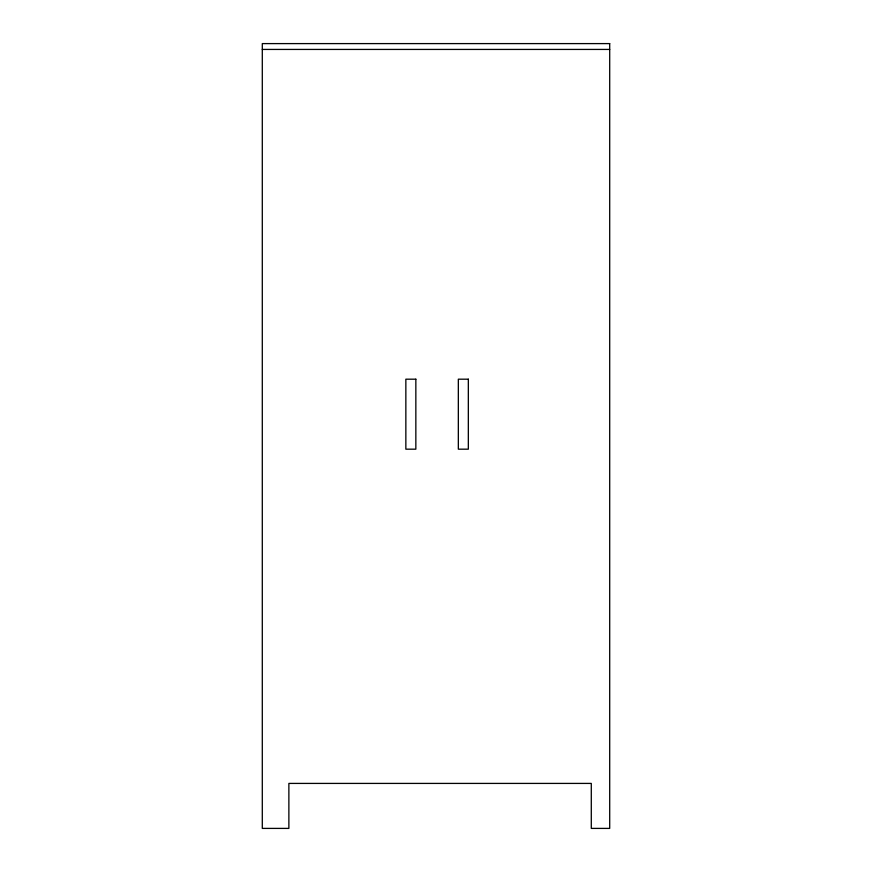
<?xml version="1.0" encoding="UTF-8"?>
<svg xmlns="http://www.w3.org/2000/svg" width="872" height="872" viewBox="0 0 872 872"><rect width="100%" height="100%" fill="white"/><g stroke="black" fill="none" stroke-linecap="round" stroke-linejoin="round"><path stroke-width="1.31" d="M262.298 49.432L609.702 49.432M609.702 43.6L262.298 43.6L262.298 828.4L288.872 828.4L288.872 783.416L591.292 783.416L591.292 828.4L609.702 828.4L609.702 43.6M415.846 379.189L405.851 379.189L405.851 449.178L415.846 449.178L415.846 379.189M468.329 379.189L458.334 379.189L458.334 449.178L468.329 449.178L468.329 379.189"/></g></svg>
